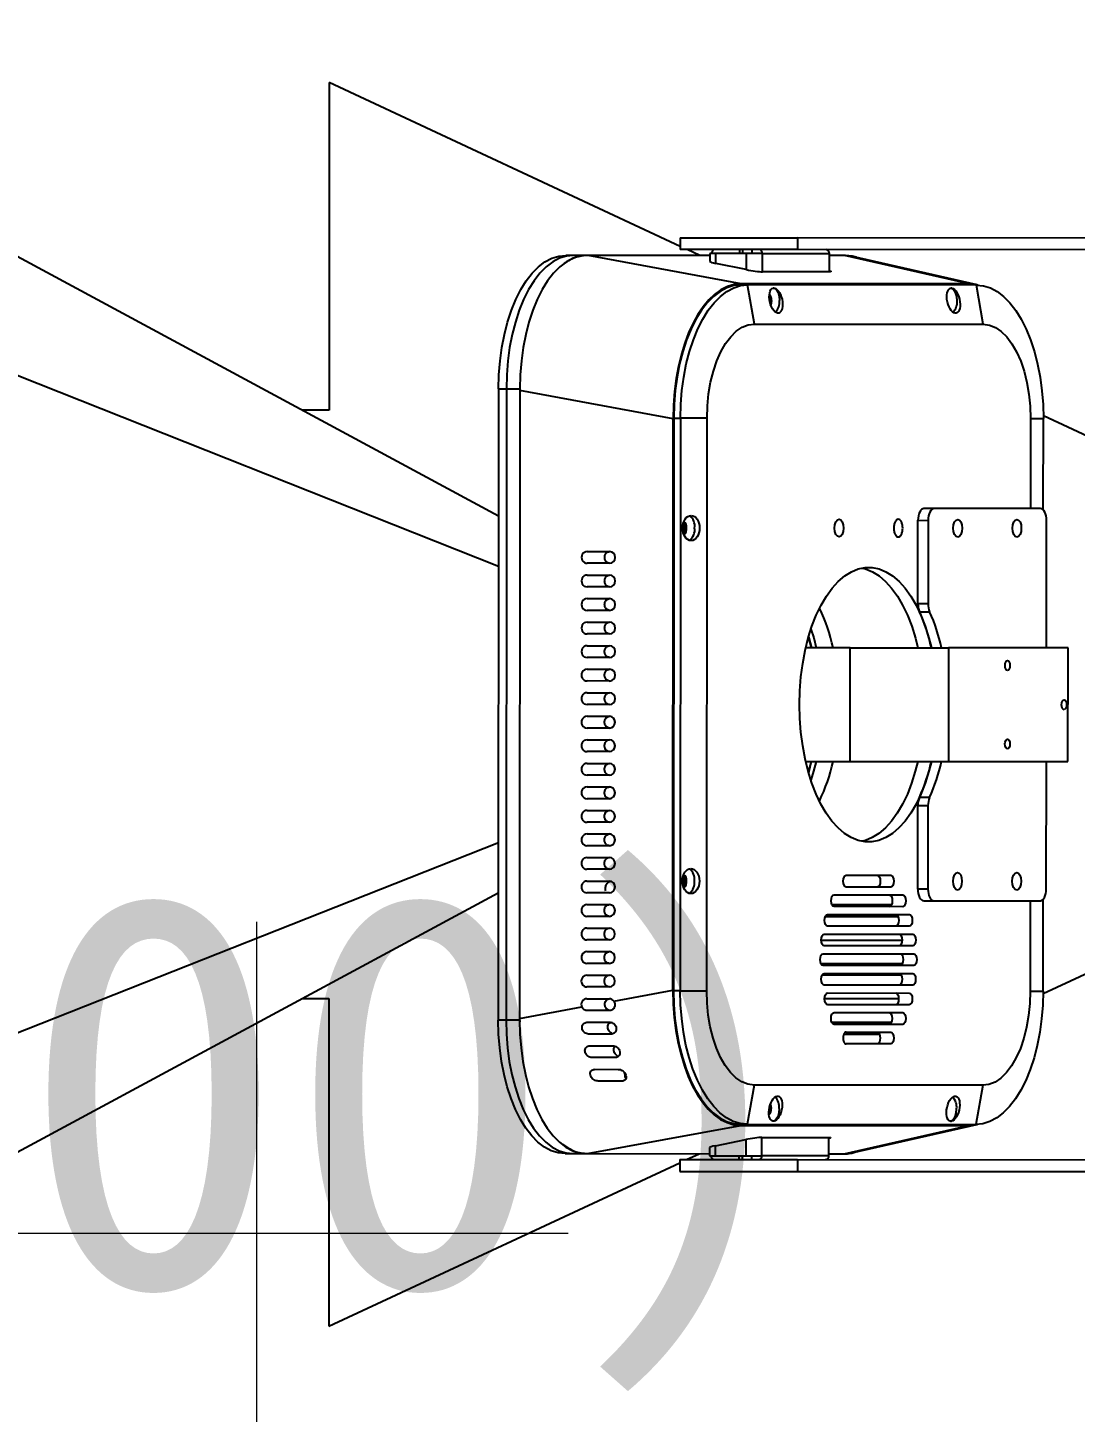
# Model space of a CAD drawing. Header units: millimetres. Extents: x 845401 to 948039, y 511594 to 550263.
# Drawn here: x 922609.1 to 922876.2, y 536454.5 to 536807.4 of the extents above; entities that cross this region are included whole.
import ezdxf

# ---------------------------------------------------------------- set-up
doc = ezdxf.new("R2010")
doc.units = ezdxf.units.MM
doc.layers.add('00', color=7, linetype='Continuous')
doc.layers.add('A-剖-0.10mm.......SECT-L01', color=255, linetype='Continuous', lineweight=18)
doc.layers.add('物流设备', color=7, linetype='Continuous', lineweight=5)

# ---------------------------------------------------------------- blocks, each defined once
blk = doc.blocks.new('*U100551')
for tag, p in [('设备编号', (485.24, 55.29)), ('设备高度', (489.75, -155.56))]:
    blk.add_attdef(tag, p, '', height=100)
at = {"flags": 1}
blk.add_attdef('设备类型', (12414.68, -37.08), '', height=100, dxfattribs=at)
blk = doc.blocks.new('装车区五面扫俯视图20210323')
at = {"color": 7, "linetype": 'Continuous', "lineweight": 25}
for p, q in [((144418.72, 85653.24), (145234.73, 85330.19)), ((144758.07, 85599.83), (145234.73, 85342.95)), ((145281.03, 85411.7), (145191.53, 85453.44)), ((145191.53, 85453.44), (145191.53, 85369.89)), ((145281.03, 85413.89), (145281.03, 85410.89)), ((145281.03, 85413.89), (145311.03, 85413.89)), ((145311.03, 85410.89), (145311.03, 85413.89)), ((145480.3, 85413.89), (145311.03, 85413.89)), ((145253.81, 85409.39), (145251.82, 85409.39)), ((145257.25, 85409.39), (145253.81, 85409.39)), ((145288.6, 85409.39), (145257.27, 85409.39)), ((145296.58, 85402.16), (145257.51, 85409.39)), ((145288.6, 85409.39), (145257.51, 85409.39)), ((145311.03, 85410.89), (145281.03, 85410.89)), ((145285.99, 85409.39), (145282.77, 85410.89)), ((145288.6, 85409.89), (145288.6, 85407.82)), ((145290.09, 85409.89), (145288.6, 85409.89)), ((145290.09, 85407.37), (145290.09, 85409.89)), ((145297.87, 85409.89), (145290.09, 85409.89)), ((145296.1, 85410.89), (145296.1, 85409.89)), ((145297.87, 85409.89), (145297.87, 85405.78)), ((145301.97, 85409.89), (145297.87, 85409.89)), ((145299.4, 85409.89), (145299.4, 85410.89)), ((145301.97, 85405.25), (145301.97, 85409.89)), ((145301.97, 85409.89), (145319.06, 85409.89)), ((145480.3, 85410.89), (145311.03, 85410.89)), ((145319.06, 85405.25), (145319.06, 85409.89)), ((145323.14, 85409.39), (145319.06, 85409.39)), ((145322.9, 85409.39), (145319.06, 85409.39)), ((145354.71, 85402.16), (145322.9, 85409.39)), ((145324.91, 85409.01), (145322.9, 85409.39)), ((145356.72, 85401.94), (145324.94, 85409.16)), ((145297.87, 85405.78), (145290.09, 85407.37)), ((145319.06, 85405.25), (145301.97, 85405.25)), ((145298.21, 85401.89), (145296.48, 85401.89)), ((145354.71, 85402.16), (145296.58, 85402.16)), ((145299.94, 85391.89), (145298.21, 85401.89)), ((145356.53, 85401.89), (145298.21, 85401.89)), ((145358.26, 85391.89), (145356.53, 85401.89)), ((145303.87, 85397.89), (145303.87, 85397.69)), ((145304.88, 85401.09), (145304.75, 85401.09)), ((145350.14, 85401.09), (145350, 85401.09)), ((145299.94, 85391.89), (145358.26, 85391.89)), ((145234.73, 85375.39), (145236.72, 85375.39)), ((145234.73, 85375.39), (145234.73, 85214.39)), ((145236.72, 85375.39), (145236.72, 85214.39)), ((145236.72, 85375.39), (145240.17, 85375.39)), ((145240.17, 85375.39), (145240.17, 85214.39)), ((145279.25, 85367.7), (145240.17, 85374.92)), ((145240.17, 85374.92), (145240.17, 85214.86)), ((145191.53, 85369.89), (145184.73, 85369.89)), ((145279.25, 85222.09), (145279.25, 85367.7)), ((145279.39, 85367.89), (145281.11, 85367.89)), ((145279.39, 85367.89), (145279.39, 85221.89)), ((145287.87, 85367.89), (145281.11, 85367.89)), ((145281.11, 85367.89), (145281.11, 85221.89)), ((145287.87, 85221.89), (145287.87, 85367.89)), ((145370.33, 85367.89), (145370.33, 85344.89)), ((145370.33, 85367.89), (145373.63, 85367.89)), ((145481.03, 85318.44), (145373.63, 85368.53)), ((145373.63, 85344.54), (145373.63, 85367.89)), ((145345.77, 85344.89), (145343.18, 85344.89)), ((145372.92, 85344.89), (145345.77, 85344.89)), ((145341.67, 85341.89), (145344.26, 85341.89)), ((145341.67, 85320.58), (145341.67, 85341.89)), ((145344.26, 85341.89), (145344.26, 85320.58)), ((145374.43, 85309.39), (145374.43, 85341.89)), ((145257.33, 85333.89), (145263.05, 85333.89)), ((145263.05, 85330.89), (145257.33, 85330.89)), ((145257.33, 85327.89), (145263.05, 85327.89)), ((145263.05, 85324.89), (145257.33, 85324.89)), ((145257.33, 85321.89), (145263.05, 85321.89)), ((145344.26, 85320.58), (145341.67, 85320.58)), ((145263.05, 85318.89), (145257.33, 85318.89)), ((145342.07, 85318.56), (145344.66, 85318.56)), ((145257.33, 85315.89), (145263.05, 85315.89)), ((145263.05, 85312.89), (145257.33, 85312.89)), ((145257.33, 85309.89), (145263.05, 85309.89)), ((145263.05, 85306.89), (145257.33, 85306.89)), ((145324.4, 85309.39), (145313.08, 85309.39)), ((145324.4, 85280.39), (145324.4, 85309.39)), ((145324.4, 85309.39), (145349.47, 85309.39)), ((145349.47, 85309.39), (145349.47, 85280.39)), ((145379.94, 85309.39), (145349.47, 85309.39)), ((145379.94, 85280.39), (145379.94, 85309.39)), ((145257.33, 85303.89), (145263.05, 85303.89)), ((145263.05, 85300.89), (145257.33, 85300.89)), ((145257.33, 85297.89), (145263.05, 85297.89)), ((145263.05, 85294.89), (145257.33, 85294.89)), ((145257.33, 85291.89), (145263.05, 85291.89)), ((145263.05, 85288.89), (145257.33, 85288.89)), ((145257.33, 85285.89), (145263.05, 85285.89)), ((145263.05, 85282.89), (145257.33, 85282.89)), ((145257.33, 85279.89), (145263.05, 85279.89)), ((145313.08, 85280.39), (145324.4, 85280.39)), ((145324.4, 85280.39), (145349.47, 85280.39)), ((145349.47, 85280.39), (145379.94, 85280.39)), ((145374.43, 85247.89), (145374.43, 85280.39)), ((145263.05, 85276.89), (145257.33, 85276.89)), ((145257.33, 85273.89), (145263.05, 85273.89)), ((145263.05, 85270.89), (145257.33, 85270.89)), ((145344.66, 85271.23), (145342.07, 85271.23)), ((145373.63, 85221.26), (145481.03, 85271.34)), ((145257.33, 85267.89), (145263.05, 85267.89)), ((145341.67, 85269.2), (145344.26, 85269.2)), ((145341.67, 85247.89), (145341.67, 85269.2)), ((145344.26, 85269.2), (145344.26, 85247.89)), ((145263.05, 85264.89), (145257.33, 85264.89)), ((145257.33, 85261.89), (145263.05, 85261.89)), ((145234.73, 85259.59), (144418.72, 84936.54)), ((145263.05, 85258.89), (145257.33, 85258.89)), ((145257.33, 85255.89), (145263.05, 85255.89)), ((145263.05, 85252.89), (145257.33, 85252.89)), ((145257.33, 85249.89), (145263.05, 85249.89)), ((145323.39, 85251.39), (145334.81, 85251.39)), ((144758.07, 84989.96), (145234.73, 85246.84)), ((145263.05, 85246.89), (145257.33, 85246.89)), ((145320.33, 85246.39), (145337.87, 85246.39)), ((145334.81, 85248.39), (145323.39, 85248.39)), ((145344.26, 85247.89), (145341.67, 85247.89)), ((145257.33, 85243.89), (145263.05, 85243.89)), ((145334.97, 85243.89), (145319.77, 85243.89)), ((145337.87, 85243.39), (145320.33, 85243.39)), ((145343.18, 85244.89), (145345.77, 85244.89)), ((145345.77, 85244.89), (145372.92, 85244.89)), ((145370.33, 85244.89), (145370.33, 85221.89)), ((145373.63, 85221.89), (145373.63, 85245.24)), ((145263.05, 85240.89), (145257.33, 85240.89)), ((145318.12, 85240.89), (145336.62, 85240.89)), ((145318.69, 85241.39), (145339.52, 85241.39)), ((145257.33, 85237.89), (145263.05, 85237.89)), ((145317.81, 85236.39), (145340.39, 85236.39)), ((145339.52, 85238.39), (145318.69, 85238.39)), ((145263.05, 85234.89), (145257.33, 85234.89)), ((145257.33, 85231.89), (145263.05, 85231.89)), ((145317.06, 85234.89), (145337.69, 85234.89)), ((145340.39, 85233.39), (145317.81, 85233.39)), ((145263.05, 85228.89), (145257.33, 85228.89)), ((145316.97, 85228.89), (145337.77, 85228.89)), ((145317.54, 85231.39), (145340.67, 85231.39)), ((145340.67, 85228.39), (145317.54, 85228.39)), ((145257.33, 85225.89), (145263.05, 85225.89)), ((145337.49, 85225.89), (145317.25, 85225.89)), ((145317.81, 85226.39), (145340.39, 85226.39)), ((145263.05, 85222.89), (145257.33, 85222.89)), ((145264.18, 85219.3), (145279.25, 85222.09)), ((145281.11, 85221.89), (145279.39, 85221.89)), ((145281.11, 85221.89), (145287.87, 85221.89)), ((145340.39, 85223.39), (145317.81, 85223.39)), ((145318.69, 85221.39), (145339.52, 85221.39)), ((145370.33, 85221.89), (145373.63, 85221.89)), ((145184.73, 85219.89), (145191.53, 85219.89)), ((145191.53, 85219.89), (145191.53, 85136.35)), ((145240.17, 85214.86), (145256.02, 85217.79)), ((145257.33, 85219.89), (145263.05, 85219.89)), ((145336.81, 85219.89), (145317.93, 85219.89)), ((145339.52, 85218.39), (145318.69, 85218.39)), ((145236.72, 85214.39), (145234.73, 85214.39)), ((145240.17, 85214.39), (145236.72, 85214.39)), ((145240.17, 85214.86), (145240.2, 85213.98)), ((145263.08, 85216.89), (145257.34, 85216.89)), ((145320.33, 85216.39), (145337.87, 85216.39)), ((145257.45, 85213.89), (145263.24, 85213.89)), ((145263.53, 85210.89), (145257.7, 85210.89)), ((145334.97, 85213.89), (145319.77, 85213.89)), ((145337.87, 85213.39), (145320.33, 85213.39)), ((145322.83, 85210.89), (145324.68, 85210.89)), ((145323.39, 85211.39), (145334.81, 85211.39)), ((145324.68, 85210.89), (145331.92, 85210.89)), ((145258.08, 85207.89), (145263.97, 85207.89)), ((145334.81, 85208.39), (145323.39, 85208.39)), ((145264.56, 85204.89), (145258.61, 85204.89)), ((145259.31, 85201.89), (145265.32, 85201.89)), ((145267.03, 85200.7), (145266.92, 85201.02)), ((145266.29, 85198.89), (145260.2, 85198.89)), ((145299.94, 85197.89), (145298.21, 85187.89)), ((145358.26, 85197.89), (145299.94, 85197.89)), ((145358.26, 85197.89), (145356.53, 85187.89)), ((145257.51, 85180.39), (145296.58, 85187.62)), ((145296.48, 85187.89), (145298.21, 85187.89)), ((145296.58, 85187.62), (145354.71, 85187.62)), ((145298.21, 85187.89), (145356.53, 85187.89)), ((145322.9, 85180.39), (145354.71, 85187.62)), ((145324.92, 85180.62), (145356.72, 85187.85)), ((145290.09, 85182.42), (145297.87, 85184.01)), ((145297.87, 85184.01), (145297.87, 85179.89)), ((145301.97, 85184.54), (145319.06, 85184.54)), ((145301.97, 85179.89), (145301.97, 85184.54)), ((145319.06, 85179.89), (145319.06, 85184.54)), ((145251.82, 85180.39), (145253.81, 85180.39)), ((145253.81, 85180.39), (145257.25, 85180.39)), ((145257.27, 85180.39), (145288.6, 85180.39)), ((145257.51, 85180.39), (145288.6, 85180.39)), ((145282.77, 85178.89), (145285.99, 85180.39)), ((145288.6, 85181.96), (145288.6, 85179.89)), ((145288.6, 85179.89), (145290.09, 85179.89)), ((145290.09, 85179.89), (145290.09, 85182.42)), ((145290.09, 85179.89), (145297.87, 85179.89)), ((145296.1, 85179.89), (145296.1, 85178.89)), ((145297.87, 85179.89), (145301.97, 85179.89)), ((145299.4, 85178.89), (145299.4, 85179.89)), ((145319.06, 85179.89), (145301.97, 85179.89)), ((145319.06, 85180.39), (145323.14, 85180.39)), ((145319.06, 85180.39), (145322.9, 85180.39)), ((145191.53, 85136.35), (145281.03, 85178.08)), ((145281.03, 85178.89), (145281.03, 85175.89)), ((145281.03, 85178.89), (145311.03, 85178.89)), ((145281.03, 85175.89), (145311.03, 85175.89)), ((145311.03, 85178.89), (145311.03, 85175.89)), ((145311.03, 85178.89), (145480.3, 85178.89)), ((145311.03, 85175.89), (145480.3, 85175.89))]:
    blk.add_line(p, q, dxfattribs=at)
at = {"color": 8, "linetype": 'Continuous', "lineweight": 25}
for p, q in [((145296.92, 85410.89), (145296.92, 85409.89)), ((145296.92, 85179.89), (145296.92, 85178.89))]:
    blk.add_line(p, q, dxfattribs=at)
at = {"color": 7, "linetype": 'Continuous', "lineweight": 25, "flags": 128}
for points in [[(145234.73, 85375.39), (145234.82, 85378.95), (145235.1, 85382.46), (145235.57, 85385.9), (145236.21, 85389.22), (145237.02, 85392.39), (145237.99, 85395.38), (145239.12, 85398.14), (145240.38, 85400.66), (145241.78, 85402.9), (145243.28, 85404.84), (145244.87, 85406.45), (145246.54, 85407.73), (145248.27, 85408.65), (145250.04, 85409.21), (145251.82, 85409.39)], [(145253.81, 85409.39), (145252.03, 85409.21), (145250.26, 85408.65), (145248.53, 85407.73), (145246.86, 85406.45), (145245.26, 85404.84), (145243.76, 85402.9), (145242.37, 85400.66), (145241.11, 85398.14), (145239.98, 85395.38), (145239.01, 85392.39), (145238.19, 85389.22), (145237.55, 85385.9), (145237.09, 85382.46), (145236.81, 85378.95), (145236.72, 85375.39)], [(145253.81, 85409.39), (145252.03, 85409.21), (145250.26, 85408.65), (145248.53, 85407.73), (145246.86, 85406.45), (145245.26, 85404.84), (145243.76, 85402.9), (145242.37, 85400.66), (145241.11, 85398.14), (145239.98, 85395.38), (145239.01, 85392.39), (145238.19, 85389.22), (145237.55, 85385.9), (145237.09, 85382.46), (145236.81, 85378.95), (145236.72, 85375.39)], [(145257.27, 85409.39), (145255.48, 85409.21), (145253.72, 85408.65), (145251.99, 85407.73), (145250.32, 85406.45), (145248.72, 85404.84), (145247.22, 85402.9), (145245.83, 85400.66), (145244.57, 85398.14), (145243.44, 85395.38), (145242.46, 85392.39), (145241.65, 85389.22), (145241.01, 85385.9), (145240.55, 85382.46), (145240.27, 85378.95), (145240.17, 85375.39)], [(145325.94, 85408.93), (145324.92, 85409.21), (145323.14, 85409.39)], [(145296.48, 85401.89), (145294.69, 85401.71), (145292.93, 85401.15), (145291.2, 85400.23), (145289.53, 85398.95), (145287.93, 85397.34), (145286.43, 85395.4), (145285.04, 85393.16), (145283.78, 85390.64), (145282.65, 85387.88), (145281.68, 85384.89), (145280.86, 85381.72), (145280.22, 85378.4), (145279.76, 85374.96), (145279.48, 85371.45), (145279.39, 85367.89)], [(145281.11, 85367.89), (145281.21, 85371.45), (145281.49, 85374.96), (145281.95, 85378.4), (145282.59, 85381.72), (145283.41, 85384.89), (145284.38, 85387.88), (145285.51, 85390.64), (145286.77, 85393.16), (145288.16, 85395.4), (145289.66, 85397.34), (145291.26, 85398.95), (145292.93, 85400.23), (145294.66, 85401.15), (145296.42, 85401.71), (145298.21, 85401.89)], [(145356.53, 85401.89), (145358.32, 85401.71), (145360.09, 85401.15), (145361.82, 85400.23), (145363.49, 85398.95), (145365.08, 85397.34), (145366.58, 85395.4), (145367.97, 85393.16), (145369.24, 85390.64), (145370.36, 85387.88), (145371.34, 85384.89), (145372.15, 85381.72), (145372.79, 85378.4), (145373.26, 85374.96), (145373.54, 85371.45), (145373.63, 85367.89)], [(145303.74, 85398.81), (145303.81, 85398.54), (145303.87, 85397.89)], [(145304.3, 85397.89), (145304.24, 85397.24), (145304.11, 85396.81)], [(145304.82, 85401.09), (145305.03, 85401.04), (145305.55, 85400.66), (145305.98, 85399.95), (145306.26, 85398.99), (145306.36, 85397.89)], [(145351.61, 85397.89), (145351.51, 85398.99), (145351.23, 85399.95), (145350.8, 85400.66), (145350.28, 85401.04), (145350.07, 85401.09)], [(145287.87, 85367.89), (145287.97, 85371.03), (145288.28, 85374.1), (145288.79, 85377.08), (145289.49, 85379.89), (145290.37, 85382.5), (145291.41, 85384.86), (145292.59, 85386.93), (145293.91, 85388.68), (145295.32, 85390.07), (145296.82, 85391.08), (145298.36, 85391.69), (145299.94, 85391.89)], [(145358.26, 85391.89), (145359.84, 85391.69), (145361.39, 85391.08), (145362.88, 85390.07), (145364.3, 85388.68), (145365.61, 85386.93), (145366.8, 85384.86), (145367.84, 85382.5), (145368.71, 85379.89), (145369.41, 85377.08), (145369.92, 85374.1), (145370.23, 85371.03), (145370.33, 85367.89)], [(145343.18, 85344.89), (145342.89, 85344.84), (145342.6, 85344.66), (145342.34, 85344.39), (145342.11, 85344.01), (145341.93, 85343.56), (145341.79, 85343.04), (145341.7, 85342.48), (145341.67, 85341.89)], [(145345.77, 85344.89), (145345.48, 85344.84), (145345.2, 85344.66), (145344.93, 85344.39), (145344.71, 85344.01), (145344.52, 85343.56), (145344.38, 85343.04), (145344.29, 85342.48), (145344.26, 85341.89)], [(145374.43, 85341.89), (145374.4, 85342.48), (145374.32, 85343.04), (145374.18, 85343.56), (145373.99, 85344.01), (145373.76, 85344.39), (145373.5, 85344.66), (145373.22, 85344.84), (145372.92, 85344.89)], [(145322.69, 85339.89), (145322.6, 85339.03), (145322.36, 85338.3), (145321.99, 85337.81), (145321.56, 85337.64), (145321.13, 85337.81), (145320.76, 85338.3), (145320.51, 85339.03), (145320.43, 85339.89), (145320.51, 85340.75), (145320.76, 85341.48), (145321.13, 85341.97), (145321.56, 85342.14), (145321.99, 85341.97), (145322.36, 85341.48), (145322.6, 85340.75), (145322.69, 85339.89)], [(145351.81, 85337.64), (145351.37, 85337.81), (145351.01, 85338.3), (145350.76, 85339.03), (145350.67, 85339.89), (145350.76, 85340.75), (145351.01, 85341.48), (145351.37, 85341.97), (145351.81, 85342.14), (145352.24, 85341.97), (145352.61, 85341.48), (145352.85, 85340.75), (145352.94, 85339.89), (145352.85, 85339.03), (145352.61, 85338.3), (145352.24, 85337.81), (145351.81, 85337.64)], [(145366.89, 85337.64), (145366.46, 85337.81), (145366.09, 85338.3), (145365.84, 85339.03), (145365.76, 85339.89), (145365.84, 85340.75), (145366.09, 85341.48), (145366.46, 85341.97), (145366.89, 85342.14), (145367.32, 85341.97), (145367.69, 85341.48), (145367.94, 85340.75), (145368.02, 85339.89), (145367.94, 85339.03), (145367.69, 85338.3), (145367.32, 85337.81), (145366.89, 85337.64)], [(145345.12, 85280.39), (145344.49, 85277.91), (145343.54, 85274.9), (145342.45, 85272.1), (145341.23, 85269.53), (145339.87, 85267.22), (145338.41, 85265.19), (145336.85, 85263.47), (145335.21, 85262.07), (145333.51, 85261.01), (145331.77, 85260.3), (145329.99, 85259.94), (145328.21, 85259.94), (145326.44, 85260.3), (145324.69, 85261.01), (145322.99, 85262.07), (145321.35, 85263.47), (145319.79, 85265.19), (145318.33, 85267.22), (145316.98, 85269.53), (145315.75, 85272.1), (145314.66, 85274.9), (145313.71, 85277.91), (145312.93, 85281.09), (145312.31, 85284.42), (145311.86, 85287.85), (145311.59, 85291.35), (145311.5, 85294.89), (145311.59, 85298.43), (145311.86, 85301.94), (145312.31, 85305.37), (145312.93, 85308.7), (145313.71, 85311.88), (145314.66, 85314.89), (145315.75, 85317.69), (145316.98, 85320.26), (145318.33, 85322.57), (145319.79, 85324.6), (145321.35, 85326.32), (145322.99, 85327.71), (145324.69, 85328.78), (145326.44, 85329.49), (145328.21, 85329.85), (145329.99, 85329.85), (145331.77, 85329.49), (145333.51, 85328.78), (145335.21, 85327.71), (145336.85, 85326.32), (145338.41, 85324.6), (145339.87, 85322.57), (145341.23, 85320.26), (145342.45, 85317.69), (145343.54, 85314.89), (145344.49, 85311.88), (145345.12, 85309.39)], [(145327.37, 85329.72), (145328.31, 85329.49), (145330.05, 85328.78), (145331.76, 85327.71), (145333.39, 85326.32), (145334.95, 85324.6), (145336.42, 85322.57), (145337.77, 85320.26), (145339, 85317.69), (145340.09, 85314.89), (145341.03, 85311.88), (145341.66, 85309.39)], [(145327.37, 85329.72), (145328.31, 85329.49), (145330.05, 85328.78), (145331.76, 85327.71), (145333.39, 85326.32), (145334.95, 85324.6), (145336.42, 85322.57), (145337.77, 85320.26), (145339, 85317.69), (145340.09, 85314.89), (145341.03, 85311.88), (145341.66, 85309.39)], [(145314.41, 85314.15), (145315.1, 85311.88), (145315.73, 85309.39)], [(145314.41, 85314.15), (145315.1, 85311.88), (145315.73, 85309.39)], [(145313.76, 85312.03), (145313.8, 85311.88), (145314.43, 85309.39)], [(145313.79, 85312.16), (145313.85, 85311.94), (145314.5, 85309.39)], [(145364.5, 85303.64), (145364.26, 85303.74), (145364.06, 85304.01), (145363.92, 85304.41), (145363.88, 85304.89), (145363.92, 85305.37), (145364.06, 85305.78), (145364.26, 85306.05), (145364.5, 85306.14), (145364.75, 85306.05), (145364.95, 85305.78), (145365.09, 85305.37), (145365.13, 85304.89), (145365.09, 85304.41), (145364.95, 85304.01), (145364.75, 85303.74), (145364.5, 85303.64)], [(145378.94, 85293.64), (145378.69, 85293.74), (145378.49, 85294.01), (145378.35, 85294.41), (145378.31, 85294.89), (145378.35, 85295.37), (145378.49, 85295.78), (145378.69, 85296.05), (145378.94, 85296.14), (145379.18, 85296.05), (145379.38, 85295.78), (145379.52, 85295.37), (145379.56, 85294.89), (145379.52, 85294.41), (145379.38, 85294.01), (145379.18, 85293.74), (145378.94, 85293.64)], [(145364.5, 85283.64), (145364.26, 85283.74), (145364.06, 85284.01), (145363.92, 85284.41), (145363.88, 85284.89), (145363.92, 85285.37), (145364.06, 85285.78), (145364.26, 85286.05), (145364.5, 85286.14), (145364.75, 85286.05), (145364.95, 85285.78), (145365.09, 85285.37), (145365.13, 85284.89), (145365.09, 85284.41), (145364.95, 85284.01), (145364.75, 85283.74), (145364.5, 85283.64)], [(145314.43, 85280.39), (145313.8, 85277.91), (145313.76, 85277.75)], [(145314.5, 85280.39), (145313.85, 85277.85), (145313.79, 85277.63)], [(145315.73, 85280.39), (145315.1, 85277.91), (145314.41, 85275.64)], [(145315.73, 85280.39), (145315.1, 85277.91), (145314.41, 85275.64)], [(145341.66, 85280.39), (145341.03, 85277.91), (145340.09, 85274.9), (145339, 85272.1), (145337.77, 85269.53), (145336.42, 85267.22), (145334.95, 85265.19), (145333.39, 85263.47), (145331.76, 85262.07), (145330.05, 85261.01), (145328.31, 85260.3), (145327.37, 85260.06)], [(145341.66, 85280.39), (145341.03, 85277.91), (145340.09, 85274.9), (145339, 85272.1), (145337.77, 85269.53), (145336.42, 85267.22), (145334.95, 85265.19), (145333.39, 85263.47), (145331.76, 85262.07), (145330.05, 85261.01), (145328.31, 85260.3), (145327.37, 85260.06)], [(145323.39, 85248.39), (145323.1, 85248.51), (145322.86, 85248.83), (145322.69, 85249.32), (145322.64, 85249.89), (145322.69, 85250.47), (145322.86, 85250.95), (145323.1, 85251.28), (145323.39, 85251.39)], [(145331.35, 85251.39), (145331.64, 85251.28), (145331.89, 85250.95), (145332.05, 85250.47), (145332.11, 85249.89), (145332.05, 85249.32), (145331.89, 85248.83), (145331.64, 85248.51), (145331.35, 85248.39)], [(145334.81, 85251.39), (145335.1, 85251.28), (145335.34, 85250.95), (145335.51, 85250.47), (145335.57, 85249.89), (145335.51, 85249.32), (145335.34, 85248.83), (145335.1, 85248.51), (145334.81, 85248.39)], [(145351.81, 85247.64), (145351.37, 85247.81), (145351.01, 85248.3), (145350.76, 85249.03), (145350.67, 85249.89), (145350.76, 85250.75), (145351.01, 85251.48), (145351.37, 85251.97), (145351.81, 85252.14), (145352.24, 85251.97), (145352.61, 85251.48), (145352.85, 85250.75), (145352.94, 85249.89), (145352.85, 85249.03), (145352.61, 85248.3), (145352.24, 85247.81), (145351.81, 85247.64)], [(145366.89, 85247.64), (145366.46, 85247.81), (145366.09, 85248.3), (145365.84, 85249.03), (145365.76, 85249.89), (145365.84, 85250.75), (145366.09, 85251.48), (145366.46, 85251.97), (145366.89, 85252.14), (145367.32, 85251.97), (145367.69, 85251.48), (145367.94, 85250.75), (145368.02, 85249.89), (145367.94, 85249.03), (145367.69, 85248.3), (145367.32, 85247.81), (145366.89, 85247.64)], [(145320.33, 85243.39), (145320.05, 85243.51), (145319.8, 85243.83), (145319.64, 85244.32), (145319.58, 85244.89), (145319.64, 85245.47), (145319.8, 85245.95), (145320.05, 85246.28), (145320.33, 85246.39)], [(145334.41, 85246.39), (145334.7, 85246.28), (145334.94, 85245.95), (145335.11, 85245.47), (145335.16, 85244.89), (145335.11, 85244.32), (145334.94, 85243.83), (145334.7, 85243.51), (145334.41, 85243.39)], [(145337.87, 85246.39), (145338.16, 85246.28), (145338.4, 85245.95), (145338.56, 85245.47), (145338.62, 85244.89), (145338.56, 85244.32), (145338.4, 85243.83), (145338.16, 85243.51), (145337.87, 85243.39)], [(145341.67, 85247.89), (145341.7, 85247.31), (145341.79, 85246.75), (145341.93, 85246.23), (145342.11, 85245.77), (145342.34, 85245.4), (145342.6, 85245.12), (145342.89, 85244.95), (145343.18, 85244.89)], [(145344.26, 85247.89), (145344.29, 85247.31), (145344.38, 85246.75), (145344.52, 85246.23), (145344.71, 85245.77), (145344.93, 85245.4), (145345.2, 85245.12), (145345.48, 85244.95), (145345.77, 85244.89)], [(145372.92, 85244.89), (145373.22, 85244.95), (145373.5, 85245.12), (145373.76, 85245.4), (145373.99, 85245.77), (145374.18, 85246.23), (145374.32, 85246.75), (145374.4, 85247.31), (145374.43, 85247.89)], [(145318.69, 85238.39), (145318.4, 85238.51), (145318.15, 85238.83), (145317.99, 85239.32), (145317.93, 85239.89), (145317.99, 85240.47), (145318.15, 85240.95), (145318.4, 85241.28), (145318.69, 85241.39)], [(145336.06, 85241.39), (145336.35, 85241.28), (145336.59, 85240.95), (145336.75, 85240.47), (145336.81, 85239.89), (145336.75, 85239.32), (145336.59, 85238.83), (145336.35, 85238.51), (145336.06, 85238.39)], [(145339.52, 85241.39), (145339.8, 85241.28), (145340.05, 85240.95), (145340.21, 85240.47), (145340.27, 85239.89), (145340.21, 85239.32), (145340.05, 85238.83), (145339.8, 85238.51), (145339.52, 85238.39)], [(145317.81, 85233.39), (145317.52, 85233.51), (145317.28, 85233.83), (145317.12, 85234.32), (145317.06, 85234.89), (145317.12, 85235.47), (145317.28, 85235.95), (145317.52, 85236.28), (145317.81, 85236.39)], [(145336.93, 85236.39), (145337.22, 85236.28), (145337.46, 85235.95), (145337.63, 85235.47), (145337.69, 85234.89), (145337.63, 85234.32), (145337.46, 85233.83), (145337.22, 85233.51), (145336.93, 85233.39)], [(145340.39, 85236.39), (145340.68, 85236.28), (145340.92, 85235.95), (145341.09, 85235.47), (145341.14, 85234.89), (145341.09, 85234.32), (145340.92, 85233.83), (145340.68, 85233.51), (145340.39, 85233.39)], [(145317.54, 85228.39), (145317.25, 85228.51), (145317, 85228.83), (145316.84, 85229.32), (145316.78, 85229.89), (145316.84, 85230.47), (145317, 85230.95), (145317.25, 85231.28), (145317.54, 85231.39)], [(145337.21, 85231.39), (145337.5, 85231.28), (145337.74, 85230.95), (145337.9, 85230.47), (145337.96, 85229.89), (145337.9, 85229.32), (145337.74, 85228.83), (145337.5, 85228.51), (145337.21, 85228.39)], [(145340.67, 85231.39), (145340.95, 85231.28), (145341.2, 85230.95), (145341.36, 85230.47), (145341.42, 85229.89), (145341.36, 85229.32), (145341.2, 85228.83), (145340.95, 85228.51), (145340.67, 85228.39)], [(145317.81, 85223.39), (145317.52, 85223.51), (145317.28, 85223.83), (145317.12, 85224.32), (145317.06, 85224.89), (145317.12, 85225.47), (145317.28, 85225.95), (145317.52, 85226.28), (145317.81, 85226.39)], [(145336.93, 85226.39), (145337.22, 85226.28), (145337.46, 85225.95), (145337.63, 85225.47), (145337.69, 85224.89), (145337.63, 85224.32), (145337.46, 85223.83), (145337.22, 85223.51), (145336.93, 85223.39)], [(145340.39, 85226.39), (145340.68, 85226.28), (145340.92, 85225.95), (145341.09, 85225.47), (145341.14, 85224.89), (145341.09, 85224.32), (145340.92, 85223.83), (145340.68, 85223.51), (145340.39, 85223.39)], [(145279.39, 85221.89), (145279.48, 85218.34), (145279.76, 85214.82), (145280.22, 85211.39), (145280.86, 85208.06), (145281.68, 85204.89), (145282.65, 85201.91), (145283.78, 85199.14), (145285.04, 85196.63), (145286.43, 85194.39), (145287.93, 85192.45), (145289.53, 85190.83), (145291.2, 85189.56), (145292.93, 85188.64), (145294.69, 85188.08), (145296.48, 85187.89)], [(145298.21, 85187.89), (145296.42, 85188.08), (145294.66, 85188.64), (145292.93, 85189.56), (145291.26, 85190.83), (145289.66, 85192.45), (145288.16, 85194.39), (145286.77, 85196.63), (145285.51, 85199.14), (145284.38, 85201.91), (145283.41, 85204.89), (145282.59, 85208.06), (145281.95, 85211.39), (145281.49, 85214.82), (145281.21, 85218.34), (145281.11, 85221.89)], [(145299.94, 85197.89), (145298.36, 85198.1), (145296.82, 85198.71), (145295.32, 85199.72), (145293.91, 85201.11), (145292.59, 85202.85), (145291.41, 85204.92), (145290.37, 85207.28), (145289.49, 85209.89), (145288.79, 85212.71), (145288.28, 85215.68), (145287.97, 85218.76), (145287.87, 85221.89)], [(145318.69, 85218.39), (145318.4, 85218.51), (145318.15, 85218.83), (145317.99, 85219.32), (145317.93, 85219.89), (145317.99, 85220.47), (145318.15, 85220.95), (145318.4, 85221.28), (145318.69, 85221.39)], [(145336.06, 85221.39), (145336.35, 85221.28), (145336.59, 85220.95), (145336.75, 85220.47), (145336.81, 85219.89), (145336.75, 85219.32), (145336.59, 85218.83), (145336.35, 85218.51), (145336.06, 85218.39)], [(145339.52, 85221.39), (145339.8, 85221.28), (145340.05, 85220.95), (145340.21, 85220.47), (145340.27, 85219.89), (145340.21, 85219.32), (145340.05, 85218.83), (145339.8, 85218.51), (145339.52, 85218.39)], [(145373.63, 85221.89), (145373.54, 85218.34), (145373.26, 85214.82), (145372.79, 85211.39), (145372.15, 85208.06), (145371.34, 85204.89), (145370.36, 85201.91), (145369.24, 85199.14), (145367.97, 85196.63), (145366.58, 85194.39), (145365.08, 85192.45), (145363.49, 85190.83), (145361.82, 85189.56), (145360.09, 85188.64), (145358.32, 85188.08), (145356.53, 85187.89)], [(145370.33, 85221.89), (145370.23, 85218.76), (145369.92, 85215.68), (145369.41, 85212.71), (145368.71, 85209.89), (145367.84, 85207.28), (145366.8, 85204.92), (145365.61, 85202.85), (145364.3, 85201.11), (145362.88, 85199.72), (145361.39, 85198.71), (145359.84, 85198.1), (145358.26, 85197.89)], [(145251.82, 85180.39), (145250.04, 85180.58), (145248.27, 85181.14), (145246.54, 85182.06), (145244.87, 85183.33), (145243.28, 85184.95), (145241.78, 85186.89), (145240.38, 85189.13), (145239.12, 85191.64), (145237.99, 85194.41), (145237.02, 85197.39), (145236.21, 85200.56), (145235.57, 85203.89), (145235.1, 85207.32), (145234.82, 85210.84), (145234.73, 85214.39)], [(145236.72, 85214.39), (145236.81, 85210.84), (145237.09, 85207.32), (145237.55, 85203.89), (145238.19, 85200.56), (145239.01, 85197.39), (145239.98, 85194.41), (145241.11, 85191.64), (145242.37, 85189.13), (145243.76, 85186.89), (145245.26, 85184.95), (145246.86, 85183.33), (145248.53, 85182.06), (145250.26, 85181.14), (145252.03, 85180.58), (145253.81, 85180.39)], [(145236.72, 85214.39), (145236.81, 85210.84), (145237.09, 85207.32), (145237.55, 85203.89), (145238.19, 85200.56), (145239.01, 85197.39), (145239.98, 85194.41), (145241.11, 85191.64), (145242.37, 85189.13), (145243.76, 85186.89), (145245.26, 85184.95), (145246.86, 85183.33), (145248.53, 85182.06), (145250.26, 85181.14), (145252.03, 85180.58), (145253.81, 85180.39)], [(145240.17, 85214.39), (145240.27, 85210.84), (145240.55, 85207.32), (145241.01, 85203.89), (145241.65, 85200.56), (145242.46, 85197.39), (145243.44, 85194.41), (145244.57, 85191.64), (145245.83, 85189.13), (145247.22, 85186.89), (145248.72, 85184.95), (145250.32, 85183.33), (145251.99, 85182.06), (145253.72, 85181.14), (145255.48, 85180.58), (145257.27, 85180.39)], [(145320.33, 85213.39), (145320.05, 85213.51), (145319.8, 85213.83), (145319.64, 85214.32), (145319.58, 85214.89), (145319.64, 85215.47), (145319.8, 85215.95), (145320.05, 85216.28), (145320.33, 85216.39)], [(145334.41, 85216.39), (145334.7, 85216.28), (145334.94, 85215.95), (145335.11, 85215.47), (145335.16, 85214.89), (145335.11, 85214.32), (145334.94, 85213.83), (145334.7, 85213.51), (145334.41, 85213.39)], [(145337.87, 85216.39), (145338.16, 85216.28), (145338.4, 85215.95), (145338.56, 85215.47), (145338.62, 85214.89), (145338.56, 85214.32), (145338.4, 85213.83), (145338.16, 85213.51), (145337.87, 85213.39)], [(145331.35, 85211.39), (145331.64, 85211.28), (145331.89, 85210.95), (145332.05, 85210.47), (145332.11, 85209.89), (145332.05, 85209.32), (145331.89, 85208.83), (145331.64, 85208.51), (145331.35, 85208.39)], [(145334.81, 85211.39), (145335.1, 85211.28), (145335.34, 85210.95), (145335.51, 85210.47), (145335.57, 85209.89), (145335.51, 85209.32), (145335.34, 85208.83), (145335.1, 85208.51), (145334.81, 85208.39)], [(145304.11, 85192.97), (145304.24, 85192.54), (145304.3, 85191.89)], [(145306.36, 85191.89), (145306.26, 85190.8), (145305.98, 85189.84), (145305.55, 85189.12), (145305.03, 85188.74), (145304.82, 85188.7)], [(145350.07, 85188.7), (145350.28, 85188.74), (145350.8, 85189.12), (145351.23, 85189.84), (145351.51, 85190.8), (145351.61, 85191.89)], [(145323.14, 85180.39), (145324.92, 85180.58), (145325.94, 85180.85)]]:
    blk.add_lwpolyline(points, dxfattribs=at)
at = {"color": 7, "linetype": 'Continuous', "lineweight": 25}
for centre, radius, start, end in [((145289.94, 85409.96), 0.94, 94.4586, 183.8539), ((145301.03, 85409.96), 0.94, 356.1461, 85.5414), ((145318.13, 85409.96), 0.939, 356.1198, 85.5521), ((145302.4, 85398.13), 1.91, 353.0033, 44.68), ((145302.59, 85397.52), 3.78, 316.7899, 5.7253), ((145347.84, 85397.52), 3.78, 316.7935, 5.73), ((145279.89, 85340.02), 2.36, 356.9736, 32.9234), ((145281.01, 85340.17), 1.7, 350.5043, 55.3678), ((145281.41, 85340.35), 3.36, 352.1901, 53.1489), ((145280.26, 85339.98), 1.76, 357.1549, 31.605), ((145280.26, 85339.81), 1.76, 328.395, 2.8452), ((145279.89, 85339.77), 2.36, 327.0766, 3.0264), ((145281.01, 85339.61), 1.7, 304.6322, 9.4958), ((145281.41, 85339.44), 3.36, 306.8511, 7.8099), ((145346.63, 85320.5), 4.96, 179.0517, 203.0967), ((145349.22, 85320.5), 4.96, 179.0517, 203.0967), ((145275.41, 85299.58), 45.71, 12.3911, 25.7755), ((145299.2, 85299.2), 47.03, 12.5189, 24.3033), ((145301.8, 85299.2), 47.03, 12.5189, 24.3033), ((145275.41, 85290.2), 45.71, 334.2245, 347.6089), ((145299.2, 85290.59), 47.03, 335.6967, 347.4811), ((145301.8, 85290.59), 47.03, 335.6967, 347.4811), ((145346.63, 85269.28), 4.96, 156.9033, 180.9483), ((145349.22, 85269.28), 4.96, 156.9033, 180.9483), ((145280.26, 85249.98), 1.76, 357.1548, 31.605), ((145280.26, 85249.81), 1.76, 328.395, 2.8451), ((145279.89, 85250.02), 2.36, 356.9736, 32.9234), ((145279.89, 85249.77), 2.36, 327.0766, 3.0264), ((145281.01, 85250.17), 1.7, 350.5042, 55.3678), ((145281.01, 85249.61), 1.7, 304.6322, 9.4957), ((145281.41, 85250.35), 3.36, 352.1901, 53.1489), ((145281.41, 85249.44), 3.36, 306.8511, 7.8099), ((145268.69, 85200.39), 1.68, 169.4637, 212.1451), ((145302.59, 85192.27), 3.78, 354.2747, 43.2101), ((145347.84, 85192.27), 3.78, 354.27, 43.2065), ((145300.76, 85191.89), 3.11, 343.0329, 3.8063), ((145302.4, 85191.66), 1.91, 315.32, 6.9967), ((145289.94, 85179.83), 0.94, 176.1461, 265.5414), ((145301.03, 85179.83), 0.94, 274.4586, 3.8539), ((145318.13, 85179.83), 0.939, 274.4479, 3.8802)]:
    blk.add_arc(centre, radius, start, end, dxfattribs=at)
for centre, major_axis, ratio, start_param, end_param in [((145291.6, 85407.37), (3, -0.46), 0.086629, 3.154898, 4.198862), ((145299.38, 85405.78), (3, -0.46), 0.086629, 4.198862, 5.769658), ((145297.12, 85366.62), (-0.72, 35.54), 0.502415, 6.272995, 7.813633), ((145354.17, 85366.62), (0.72, 35.54), 0.502415, 6.167726, 6.293375), ((145257.33, 85332.39), (0, 1.5), 0.953061, 0, 3.141593), ((145263.05, 85332.39), (0, 1.5), 0.953061, 3.141593, 6.283185), ((145257.33, 85326.39), (0, 1.5), 0.953061, 0, 3.141593), ((145263.05, 85326.39), (0, 1.5), 0.953061, 3.141593, 6.283185), ((145257.33, 85320.39), (0, 1.5), 0.953061, 0, 3.141593), ((145263.05, 85320.39), (0, 1.5), 0.953061, 3.141593, 6.283185), ((145257.33, 85314.39), (0, 1.5), 0.953061, 0, 3.141593), ((145263.05, 85314.39), (0, 1.5), 0.953061, 3.141593, 6.283185), ((145257.33, 85308.39), (0, 1.5), 0.953061, 0, 3.141593), ((145263.05, 85308.39), (0, 1.5), 0.953061, 3.141593, 6.283185), ((145257.33, 85302.39), (0, 1.5), 0.953061, 0, 3.141593), ((145263.05, 85302.39), (0, 1.5), 0.953061, 3.141593, 6.283185), ((145257.33, 85296.39), (0, 1.5), 0.953061, 0, 3.141593), ((145263.05, 85296.39), (0, 1.5), 0.953061, 3.141593, 6.283185), ((145257.33, 85290.39), (0, 1.5), 0.953061, 0, 3.141593), ((145263.05, 85290.39), (0, 1.5), 0.953061, 3.141593, 6.283185), ((145257.33, 85284.39), (0, 1.5), 0.953061, 0, 3.141593), ((145263.05, 85284.39), (0, 1.5), 0.953061, 3.141593, 6.283185), ((145257.33, 85278.39), (0, 1.5), 0.953061, 0, 3.141593), ((145263.05, 85278.39), (0, 1.5), 0.953061, 3.141593, 6.283185), ((145257.33, 85272.39), (0, 1.5), 0.953061, 0, 3.141593), ((145263.05, 85272.39), (0, 1.5), 0.953061, 3.141593, 6.283185), ((145257.33, 85266.39), (0, 1.5), 0.953061, 0, 3.141593), ((145263.05, 85266.39), (0, 1.5), 0.953061, 3.141593, 6.283185), ((145257.33, 85260.39), (0, 1.5), 0.953061, 0, 3.141593), ((145263.05, 85260.39), (0, 1.5), 0.953061, 3.141593, 6.283185), ((145257.33, 85254.39), (0, 1.5), 0.953061, 0, 3.141593), ((145263.05, 85254.39), (0, 1.5), 0.953061, 3.141593, 6.283185), ((145257.33, 85248.39), (0, 1.5), 0.953061, 0, 3.141593), ((145263.05, 85248.39), (0, 1.5), 0.953061, 3.141593, 6.283185), ((145257.33, 85242.39), (0, 1.5), 0.953061, 0, 3.141593), ((145263.05, 85242.39), (0, 1.5), 0.953061, 3.141593, 6.283185), ((145257.33, 85236.39), (0, 1.5), 0.953061, 0, 3.141593), ((145263.05, 85236.39), (0, 1.5), 0.953061, 3.141593, 6.283185), ((145257.33, 85230.39), (0, 1.5), 0.953061, 0, 3.141593), ((145263.05, 85230.39), (0, 1.5), 0.953061, 3.141593, 6.283185), ((145257.33, 85224.39), (0, 1.5), 0.953061, 0, 3.141593), ((145263.05, 85224.39), (0, 1.5), 0.953061, 3.141593, 6.283185), ((145297.12, 85223.16), (0.72, 35.54), 0.502415, 1.611144, 3.151783), ((145257.33, 85218.39), (0, 1.5), 0.953061, 0, 1.982484), ((145263.05, 85218.39), (0, 1.5), 0.953061, 5.364529, 6.283185), ((145354.17, 85223.16), (-0.72, 35.54), 0.502415, 3.131403, 3.257052), ((145299.38, 85184.01), (3, 0.46), 0.086629, 0.513527, 2.084324), ((145291.6, 85182.42), (3, 0.46), 0.086629, 2.084324, 3.128287)]:
    blk.add_ellipse(centre, major_axis=major_axis, ratio=ratio, start_param=start_param, end_param=end_param, dxfattribs=at)
for centre, major_axis, ratio in [((145305.44, 85397.89), (-0.73, 3.18), 0.483696), ((145350.69, 85397.89), (-0.73, 3.18), 0.483696), ((145283.82, 85339.89), (0, 3.2), 0.675679), ((145283.82, 85249.89), (0, 3.2), 0.675679), ((145305.44, 85191.89), (0.73, 3.18), 0.483696), ((145350.69, 85191.89), (0.73, 3.18), 0.483696)]:
    blk.add_ellipse(centre, major_axis=major_axis, ratio=ratio, dxfattribs=at)
for points, knots in [([(145257.51, 85409.39), (145256.94, 85409.36), (145255.82, 85409.3), (145254.17, 85408.82), (145252.58, 85408.04), (145251.58, 85407.42), (145251.08, 85406.98), (145251.08, 85406.98)], [0, 0, 0, 0, 0.258621, 0.511401, 0.758421, 0.999771, 1, 1, 1, 1]), ([(145319.27, 85405.44), (145319.31, 85405.43), (145319.42, 85405.39), (145319.48, 85405.33), (145319.46, 85405.27), (145319.22, 85405.26), (145319.06, 85405.25)], [0, 0, 0, 0, 0.1111136, 0.3434086, 0.5752513, 1, 1, 1, 1]), ([(145337.77, 85339.89), (145337.76, 85340.18), (145337.74, 85340.61), (145337.59, 85341.14), (145337.45, 85341.49), (145337.27, 85341.79), (145337, 85342.06), (145336.64, 85342.2), (145336.28, 85342.06), (145336.02, 85341.79), (145335.84, 85341.49), (145335.69, 85341.14), (145335.55, 85340.61), (145335.53, 85340.18), (145335.51, 85339.89)], [0, 0, 0, 0, 0.119724, 0.184897, 0.249997, 0.315173, 0.380282, 0.499993, 0.619721, 0.684903, 0.750005, 0.815184, 0.880279, 1, 1, 1, 1]), ([(145335.51, 85339.89), (145335.53, 85339.61), (145335.55, 85339.17), (145335.69, 85338.65), (145335.84, 85338.29), (145336.02, 85338), (145336.28, 85337.73), (145336.64, 85337.59), (145337, 85337.73), (145337.27, 85338), (145337.45, 85338.29), (145337.59, 85338.65), (145337.74, 85339.17), (145337.76, 85339.61), (145337.77, 85339.89)], [0, 0, 0, 0, 0.119721, 0.184894, 0.249994, 0.31517, 0.380278, 0.500006, 0.619717, 0.684906, 0.750002, 0.815181, 0.880276, 1, 1, 1, 1]), ([(145263.03, 85330.89), (145262.88, 85330.91), (145262.61, 85330.95), (145262.29, 85331.17), (145262.07, 85331.43), (145261.91, 85331.74), (145261.82, 85332.06), (145261.79, 85332.39), (145261.82, 85332.72), (145261.91, 85333.05), (145262.07, 85333.35), (145262.29, 85333.61), (145262.61, 85333.84), (145262.88, 85333.87), (145263.03, 85333.89)], [0, 0, 0, 0, 0.118894, 0.204839, 0.283031, 0.358277, 0.430591, 0.5, 0.569413, 0.64173, 0.716971, 0.79516, 0.881107, 1, 1, 1, 1]), ([(145263.03, 85324.89), (145262.88, 85324.91), (145262.61, 85324.95), (145262.29, 85325.17), (145262.07, 85325.43), (145261.91, 85325.74), (145261.82, 85326.06), (145261.79, 85326.39), (145261.82, 85326.72), (145261.91, 85327.05), (145262.07, 85327.35), (145262.29, 85327.61), (145262.61, 85327.84), (145262.88, 85327.87), (145263.03, 85327.89)], [0, 0, 0, 0, 0.118894, 0.20484, 0.283031, 0.358277, 0.430591, 0.5, 0.569413, 0.64173, 0.716971, 0.79516, 0.881107, 1, 1, 1, 1]), ([(145263.03, 85318.89), (145262.88, 85318.91), (145262.61, 85318.95), (145262.29, 85319.17), (145262.07, 85319.43), (145261.91, 85319.74), (145261.82, 85320.06), (145261.79, 85320.39), (145261.82, 85320.72), (145261.91, 85321.05), (145262.07, 85321.35), (145262.29, 85321.61), (145262.61, 85321.84), (145262.88, 85321.87), (145263.03, 85321.89)], [0, 0, 0, 0, 0.118894, 0.20484, 0.283031, 0.358277, 0.430591, 0.5, 0.569413, 0.64173, 0.716971, 0.79516, 0.881107, 1, 1, 1, 1]), ([(145263.03, 85312.89), (145262.88, 85312.91), (145262.61, 85312.95), (145262.29, 85313.17), (145262.07, 85313.43), (145261.91, 85313.74), (145261.82, 85314.06), (145261.79, 85314.39), (145261.82, 85314.72), (145261.91, 85315.05), (145262.07, 85315.35), (145262.29, 85315.61), (145262.61, 85315.84), (145262.88, 85315.87), (145263.03, 85315.89)], [0, 0, 0, 0, 0.118894, 0.20484, 0.283031, 0.358277, 0.430591, 0.5, 0.569413, 0.64173, 0.716971, 0.79516, 0.881107, 1, 1, 1, 1]), ([(145263.03, 85306.89), (145262.88, 85306.91), (145262.61, 85306.95), (145262.29, 85307.17), (145262.07, 85307.43), (145261.91, 85307.74), (145261.82, 85308.06), (145261.79, 85308.39), (145261.82, 85308.72), (145261.91, 85309.05), (145262.07, 85309.35), (145262.29, 85309.61), (145262.61, 85309.84), (145262.88, 85309.87), (145263.03, 85309.89)], [0, 0, 0, 0, 0.118894, 0.204839, 0.283031, 0.358277, 0.430591, 0.5, 0.569413, 0.64173, 0.716971, 0.79516, 0.881107, 1, 1, 1, 1]), ([(145263.03, 85300.89), (145262.88, 85300.91), (145262.61, 85300.95), (145262.29, 85301.17), (145262.07, 85301.43), (145261.91, 85301.74), (145261.82, 85302.06), (145261.79, 85302.39), (145261.82, 85302.72), (145261.91, 85303.05), (145262.07, 85303.35), (145262.29, 85303.61), (145262.61, 85303.84), (145262.88, 85303.87), (145263.03, 85303.89)], [0, 0, 0, 0, 0.118894, 0.20484, 0.283031, 0.358277, 0.430591, 0.5, 0.569413, 0.64173, 0.716971, 0.79516, 0.881107, 1, 1, 1, 1]), ([(145263.03, 85294.89), (145262.88, 85294.91), (145262.61, 85294.95), (145262.29, 85295.17), (145262.07, 85295.43), (145261.91, 85295.74), (145261.82, 85296.06), (145261.79, 85296.39), (145261.82, 85296.72), (145261.91, 85297.05), (145262.07, 85297.35), (145262.29, 85297.61), (145262.61, 85297.84), (145262.88, 85297.87), (145263.03, 85297.89)], [0, 0, 0, 0, 0.118894, 0.20484, 0.283031, 0.358277, 0.430591, 0.5, 0.569413, 0.64173, 0.716971, 0.79516, 0.881107, 1, 1, 1, 1]), ([(145263.03, 85288.89), (145262.88, 85288.91), (145262.61, 85288.95), (145262.29, 85289.17), (145262.07, 85289.43), (145261.91, 85289.74), (145261.82, 85290.06), (145261.79, 85290.39), (145261.82, 85290.72), (145261.91, 85291.05), (145262.07, 85291.35), (145262.29, 85291.61), (145262.61, 85291.84), (145262.88, 85291.87), (145263.03, 85291.89)], [0, 0, 0, 0, 0.118894, 0.20484, 0.283031, 0.358277, 0.430591, 0.5, 0.569413, 0.64173, 0.716971, 0.79516, 0.881107, 1, 1, 1, 1]), ([(145263.03, 85282.89), (145262.88, 85282.91), (145262.61, 85282.95), (145262.29, 85283.17), (145262.07, 85283.43), (145261.91, 85283.74), (145261.82, 85284.06), (145261.79, 85284.39), (145261.82, 85284.72), (145261.91, 85285.05), (145262.07, 85285.35), (145262.29, 85285.61), (145262.61, 85285.84), (145262.88, 85285.87), (145263.03, 85285.89)], [0, 0, 0, 0, 0.118894, 0.20484, 0.283031, 0.358277, 0.430591, 0.5, 0.569413, 0.64173, 0.716971, 0.79516, 0.881107, 1, 1, 1, 1]), ([(145263.03, 85276.89), (145262.88, 85276.91), (145262.61, 85276.95), (145262.29, 85277.17), (145262.07, 85277.43), (145261.91, 85277.74), (145261.82, 85278.06), (145261.79, 85278.39), (145261.82, 85278.72), (145261.91, 85279.05), (145262.07, 85279.35), (145262.29, 85279.61), (145262.61, 85279.84), (145262.88, 85279.87), (145263.03, 85279.89)], [0, 0, 0, 0, 0.118894, 0.20484, 0.283031, 0.358277, 0.430591, 0.5, 0.569413, 0.64173, 0.716971, 0.79516, 0.881107, 1, 1, 1, 1]), ([(145263.03, 85270.89), (145262.88, 85270.91), (145262.61, 85270.95), (145262.29, 85271.17), (145262.07, 85271.43), (145261.91, 85271.74), (145261.82, 85272.06), (145261.79, 85272.39), (145261.82, 85272.72), (145261.91, 85273.05), (145262.07, 85273.35), (145262.29, 85273.61), (145262.61, 85273.84), (145262.88, 85273.87), (145263.03, 85273.89)], [0, 0, 0, 0, 0.118894, 0.204839, 0.283031, 0.358277, 0.430591, 0.5, 0.569413, 0.64173, 0.716971, 0.79516, 0.881107, 1, 1, 1, 1]), ([(145263.03, 85264.89), (145262.88, 85264.91), (145262.61, 85264.95), (145262.29, 85265.17), (145262.07, 85265.43), (145261.91, 85265.74), (145261.82, 85266.06), (145261.79, 85266.39), (145261.82, 85266.72), (145261.91, 85267.05), (145262.07, 85267.35), (145262.29, 85267.61), (145262.61, 85267.84), (145262.88, 85267.87), (145263.03, 85267.89)], [0, 0, 0, 0, 0.118894, 0.20484, 0.283031, 0.358277, 0.430591, 0.5, 0.569413, 0.64173, 0.716971, 0.79516, 0.881107, 1, 1, 1, 1]), ([(145263.03, 85258.89), (145262.88, 85258.91), (145262.61, 85258.95), (145262.29, 85259.17), (145262.07, 85259.43), (145261.91, 85259.74), (145261.82, 85260.06), (145261.79, 85260.39), (145261.82, 85260.72), (145261.91, 85261.05), (145262.07, 85261.35), (145262.29, 85261.61), (145262.61, 85261.84), (145262.88, 85261.87), (145263.03, 85261.89)], [0, 0, 0, 0, 0.118894, 0.204839, 0.283031, 0.358278, 0.430591, 0.5, 0.569413, 0.64173, 0.716971, 0.79516, 0.881107, 1, 1, 1, 1]), ([(145263.03, 85252.89), (145262.88, 85252.91), (145262.61, 85252.95), (145262.29, 85253.17), (145262.07, 85253.43), (145261.91, 85253.74), (145261.82, 85254.06), (145261.79, 85254.39), (145261.82, 85254.72), (145261.91, 85255.05), (145262.07, 85255.35), (145262.29, 85255.61), (145262.61, 85255.84), (145262.88, 85255.87), (145263.03, 85255.89)], [0, 0, 0, 0, 0.118894, 0.204839, 0.283031, 0.358277, 0.430591, 0.5, 0.569413, 0.64173, 0.716971, 0.79516, 0.881107, 1, 1, 1, 1]), ([(145262.13, 85247.38), (145262.1, 85247.48), (145262.03, 85247.68), (145262.03, 85248.07), (145262.09, 85248.49), (145262.24, 85248.92), (145262.46, 85249.31), (145262.76, 85249.63), (145263.13, 85249.85), (145263.39, 85249.88), (145263.53, 85249.89)], [0, 0, 0, 0, 0.1251247, 0.2503644, 0.3792184, 0.5005549, 0.6174234, 0.7503244, 0.8698954, 1, 1, 1, 1]), ([(145263.03, 85240.89), (145262.88, 85240.91), (145262.61, 85240.95), (145262.29, 85241.17), (145262.07, 85241.43), (145261.91, 85241.74), (145261.82, 85242.06), (145261.79, 85242.39), (145261.82, 85242.72), (145261.91, 85243.05), (145262.07, 85243.35), (145262.29, 85243.61), (145262.61, 85243.84), (145262.88, 85243.87), (145263.03, 85243.89)], [0, 0, 0, 0, 0.118894, 0.204839, 0.283031, 0.358277, 0.430591, 0.5, 0.569413, 0.64173, 0.716971, 0.79516, 0.881107, 1, 1, 1, 1]), ([(145263.03, 85234.89), (145262.88, 85234.91), (145262.61, 85234.95), (145262.29, 85235.17), (145262.07, 85235.43), (145261.91, 85235.74), (145261.82, 85236.06), (145261.79, 85236.39), (145261.82, 85236.72), (145261.91, 85237.05), (145262.07, 85237.35), (145262.29, 85237.61), (145262.61, 85237.84), (145262.88, 85237.87), (145263.03, 85237.89)], [0, 0, 0, 0, 0.118894, 0.204839, 0.283031, 0.358278, 0.430591, 0.5, 0.569413, 0.64173, 0.716971, 0.79516, 0.881107, 1, 1, 1, 1]), ([(145263.03, 85228.89), (145262.88, 85228.91), (145262.61, 85228.95), (145262.29, 85229.17), (145262.07, 85229.43), (145261.91, 85229.74), (145261.82, 85230.06), (145261.79, 85230.39), (145261.82, 85230.72), (145261.91, 85231.05), (145262.07, 85231.35), (145262.29, 85231.61), (145262.61, 85231.84), (145262.88, 85231.87), (145263.03, 85231.89)], [0, 0, 0, 0, 0.118894, 0.204839, 0.283031, 0.358278, 0.430591, 0.500001, 0.569413, 0.641729, 0.716971, 0.79516, 0.881107, 1, 1, 1, 1]), ([(145263.03, 85222.89), (145262.88, 85222.91), (145262.61, 85222.95), (145262.29, 85223.17), (145262.07, 85223.43), (145261.91, 85223.74), (145261.82, 85224.06), (145261.79, 85224.39), (145261.82, 85224.72), (145261.91, 85225.05), (145262.07, 85225.35), (145262.29, 85225.61), (145262.61, 85225.84), (145262.88, 85225.87), (145263.03, 85225.89)], [0, 0, 0, 0, 0.118894, 0.204839, 0.283031, 0.358278, 0.43059, 0.499999, 0.569413, 0.64173, 0.716971, 0.795159, 0.881107, 1, 1, 1, 1]), ([(145257.34, 85216.89), (145257.17, 85216.91), (145256.85, 85216.94), (145256.41, 85217.21), (145256.15, 85217.52), (145256.05, 85217.73), (145256.02, 85217.79)], [0, 0, 0, 0, 0.2966737, 0.5933758, 0.8880747, 1, 1, 1, 1]), ([(145263.27, 85216.89), (145263.1, 85216.91), (145262.86, 85216.95), (145262.56, 85217.14), (145262.3, 85217.37), (145262.09, 85217.69), (145261.96, 85218.06), (145261.92, 85218.3), (145261.91, 85218.48), (145261.91, 85218.67), (145261.97, 85219.03), (145262.16, 85219.41), (145262.41, 85219.66), (145262.69, 85219.84), (145262.92, 85219.87), (145263.07, 85219.89)], [0, 0, 0, 0, 0.122792, 0.185858, 0.249937, 0.35997, 0.426231, 0.499868, 0.512922, 0.538174, 0.625038, 0.749782, 0.819184, 0.884103, 1, 1, 1, 1]), ([(145264.18, 85219.3), (145264.27, 85219.16), (145264.44, 85218.87), (145264.51, 85218.36), (145264.43, 85217.86), (145264.2, 85217.42), (145263.84, 85217.09), (145263.45, 85216.92), (145263.19, 85216.9), (145263.08, 85216.89)], [0, 0, 0, 0, 0.15085, 0.301728, 0.451775, 0.601152, 0.750681, 0.901489, 1, 1, 1, 1]), ([(145257.7, 85210.89), (145257.53, 85210.91), (145257.19, 85210.95), (145256.72, 85211.22), (145256.35, 85211.61), (145256.12, 85212.11), (145256.08, 85212.64), (145256.21, 85213.12), (145256.48, 85213.52), (145256.87, 85213.79), (145257.21, 85213.89), (145257.41, 85213.89), (145257.45, 85213.89)], [0, 0, 0, 0, 0.111167, 0.222242, 0.335698, 0.448869, 0.558403, 0.66348, 0.765835, 0.868047, 0.972078, 1, 1, 1, 1]), ([(145263.87, 85210.95), (145263.81, 85210.97), (145263.67, 85211.02), (145263.45, 85211.15), (145263.14, 85211.41), (145262.84, 85211.84), (145262.64, 85212.41), (145262.63, 85212.98), (145262.78, 85213.39), (145262.99, 85213.65), (145263.25, 85213.84), (145263.49, 85213.87), (145263.64, 85213.89)], [0, 0, 0, 0, 0.045654, 0.112029, 0.182388, 0.318612, 0.454905, 0.591098, 0.727145, 0.800156, 0.869955, 1, 1, 1, 1]), ([(145263.24, 85213.89), (145263.41, 85213.88), (145263.75, 85213.84), (145264.21, 85213.57), (145264.57, 85213.18), (145264.8, 85212.68), (145264.86, 85212.15), (145264.75, 85211.66), (145264.48, 85211.26), (145264.11, 85210.99), (145263.77, 85210.9), (145263.57, 85210.89), (145263.53, 85210.89)], [0, 0, 0, 0, 0.11053, 0.221001, 0.33307, 0.445757, 0.557232, 0.665694, 0.770262, 0.871807, 0.972892, 1, 1, 1, 1]), ([(145323.39, 85211.39), (145323.3, 85211.37), (145323.15, 85211.34), (145322.97, 85211.15), (145322.85, 85210.96), (145322.76, 85210.72), (145322.66, 85210.37), (145322.62, 85209.89), (145322.66, 85209.41), (145322.76, 85209.06), (145322.85, 85208.82), (145322.97, 85208.63), (145323.15, 85208.44), (145323.3, 85208.41), (145323.39, 85208.39)], [0, 0, 0, 0, 0.119734, 0.184922, 0.250006, 0.315203, 0.380281, 0.500002, 0.619722, 0.684923, 0.749993, 0.815188, 0.880267, 1, 1, 1, 1]), ([(145258.61, 85204.89), (145258.44, 85204.91), (145258.09, 85204.95), (145257.6, 85205.21), (145257.17, 85205.6), (145256.89, 85206.12), (145256.79, 85206.68), (145256.91, 85207.19), (145257.18, 85207.57), (145257.56, 85207.82), (145257.88, 85207.89), (145258.05, 85207.89), (145258.08, 85207.89)], [0, 0, 0, 0, 0.109294, 0.218274, 0.335469, 0.458257, 0.578234, 0.688895, 0.79015, 0.886391, 0.982518, 1, 1, 1, 1]), ([(145263.97, 85207.89), (145264.14, 85207.88), (145264.49, 85207.84), (145264.97, 85207.58), (145265.39, 85207.18), (145265.68, 85206.67), (145265.79, 85206.11), (145265.7, 85205.6), (145265.44, 85205.2), (145265.06, 85204.96), (145264.75, 85204.9), (145264.58, 85204.89), (145264.56, 85204.89)], [0, 0, 0, 0, 0.108423, 0.216602, 0.331047, 0.451575, 0.573613, 0.690405, 0.796497, 0.892357, 0.983979, 1, 1, 1, 1]), ([(145265.29, 85205.14), (145265.14, 85205.25), (145264.85, 85205.46), (145264.51, 85205.88), (145264.31, 85206.27), (145264.22, 85206.57), (145264.16, 85206.87), (145264.17, 85207.21), (145264.3, 85207.56), (145264.48, 85207.7), (145264.57, 85207.76)], [0, 0, 0, 0, 0.145934, 0.291724, 0.437711, 0.528935, 0.583378, 0.743143, 0.87456, 1, 1, 1, 1]), ([(145260.2, 85198.89), (145260.03, 85198.91), (145259.67, 85198.94), (145259.16, 85199.19), (145258.67, 85199.57), (145258.29, 85200.11), (145258.13, 85200.69), (145258.2, 85201.2), (145258.43, 85201.58), (145258.79, 85201.81), (145259.1, 85201.89), (145259.27, 85201.89), (145259.31, 85201.89)], [0, 0, 0, 0, 0.103432, 0.206252, 0.326065, 0.463052, 0.602773, 0.703314, 0.804339, 0.893636, 0.977662, 1, 1, 1, 1]), ([(145265.32, 85201.89), (145265.49, 85201.88), (145265.84, 85201.84), (145266.35, 85201.59), (145266.82, 85201.21), (145267.2, 85200.69), (145267.39, 85200.12), (145267.37, 85199.63), (145267.18, 85199.25), (145266.88, 85199), (145266.55, 85198.9), (145266.35, 85198.9), (145266.29, 85198.89)], [0, 0, 0, 0, 0.101994, 0.203517, 0.318354, 0.449549, 0.590702, 0.700679, 0.790844, 0.881509, 0.960795, 1, 1, 1, 1]), ([(145251.08, 85182.8), (145252.1, 85182.11), (145254.18, 85180.71), (145256.38, 85180.5), (145257.51, 85180.39)], [0, 0, 0, 0, 0.4884, 1, 1, 1, 1]), ([(145319.06, 85184.54), (145319.22, 85184.53), (145319.46, 85184.52), (145319.49, 85184.45), (145319.39, 85184.38), (145319.24, 85184.32), (145319.1, 85184.28), (145319.06, 85184.27)], [0, 0, 0, 0, 0.3577, 0.552774, 0.74857, 0.944798, 1, 1, 1, 1]), ([(145322.9, 85180.39), (145323.47, 85180.4), (145324.14, 85180.41), (145324.81, 85180.61), (145324.92, 85180.65)], [0, 0, 0, 0, 0.842273, 1, 1, 1, 1])]:
    blk.add_open_spline(points, degree=3, knots=knots, dxfattribs=at)
blk = doc.blocks.new('C线')
at = {"color": 4, "rotation": 359.9712527628268}
blk.add_blockref('装车区五面扫俯视图20210323', (859321.43, 390250.68, 12.69), dxfattribs=at)
at = {"layer": '物流设备', "color": 0}
ref = blk.add_blockref('*U100551', (1003374.99, 475479.87, 12.69), dxfattribs=at)
ref.add_attrib('设备高度', 'H+3900(+600)', (1003864.74, 475324.3, 12.69), dxfattribs={"layer": '0', "height": 100})
blk = doc.blocks.new('BC线平台')
at = {"layer": 'A-剖-0.10mm.......SECT-L01'}
h = blk.add_hatch(dxfattribs=at)
h.set_pattern_fill('CROSS', color=2, scale=50)
h.set_pattern_definition([(0, (691447.87, 341554.85), (317.5, 317.5), [158.75, -476.25]), (90, (691527.24, 341475.47), (-317.5, 317.5), [158.75, -476.25])])
h.paths.add_polyline_path([(791174.13, 370096.42), (802932.03, 370096.42), (802932.03, 366396.42), (791174.13, 366396.42)])

msp = doc.modelspace()

# ---------------------------------------------------------------- block references
at = {"layer": '00'}
for name, p in [('BC线平台', (120688.34, 168041.31, -0.98)), ('C线', (-81869.83, 61162.22))]:
    msp.add_blockref(name, p, dxfattribs=at)

doc.saveas('drawing.dxf')
